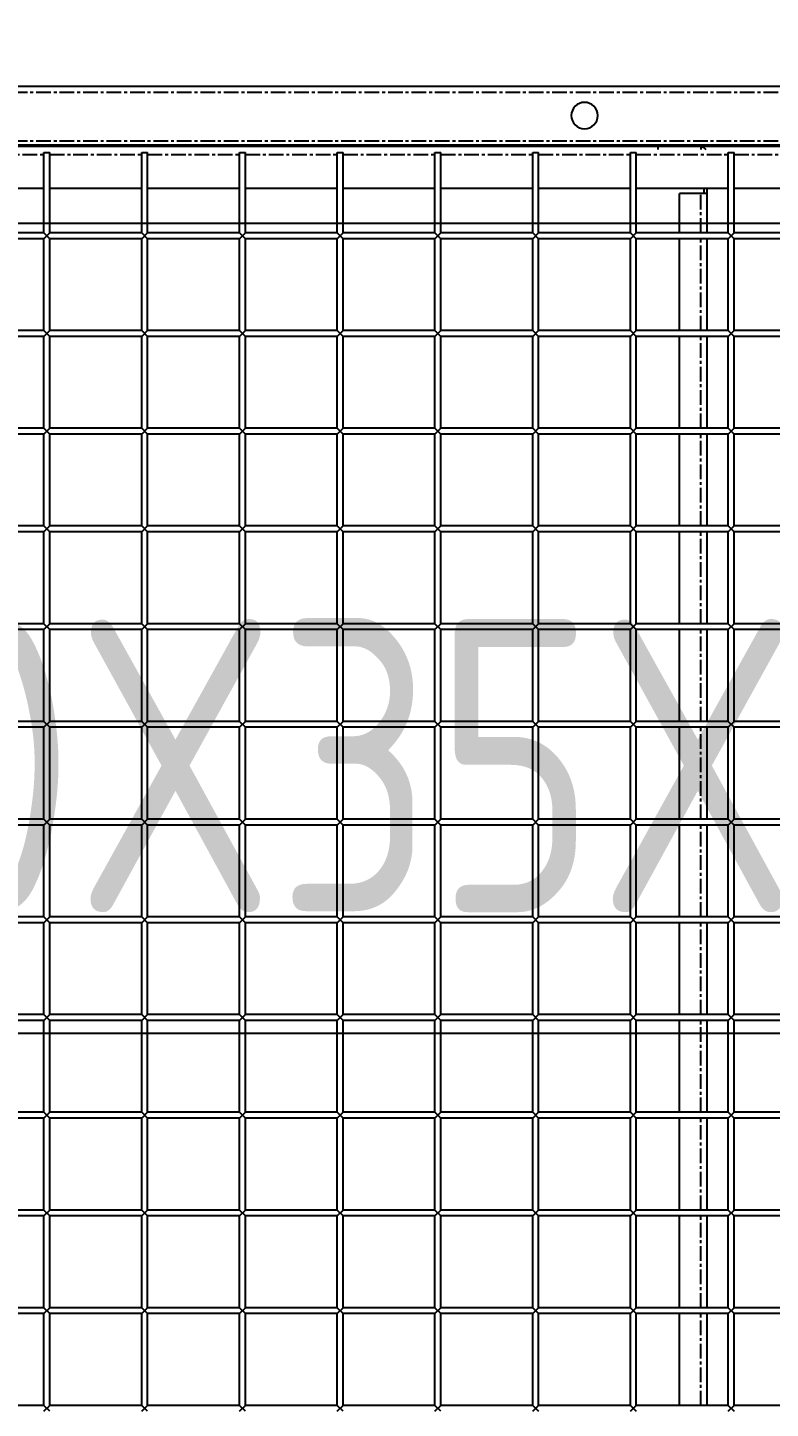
# Model space of a CAD drawing. Header units: millimetres. Extents: x -198529 to 244266, y -64 to 158464.
# Drawn here: x -172015 to -171635, y 120891 to 121597 of the extents above; entities that cross this region are included whole.
import ezdxf

# ---------------------------------------------------------------- set-up
doc = ezdxf.new("R2010")
doc.units = ezdxf.units.MM
doc.linetypes.add('CENTER', pattern=[12, 7.5, -1.5, 1.5, -1.5])
for name, color, linetype in [('0-DCC', 30, 'Continuous'), ('0-DCC-STRUC', 180, 'Continuous'), ('0-DCC-STRUC-T', 4, 'Continuous')]:
    doc.layers.add(name, color=color, linetype=linetype)
doc.styles.add('EDRI-COM', font='tssdeng.shx', dxfattribs={"width": 0.8, "bigfont": 'hztxt.shx'})

# ---------------------------------------------------------------- blocks, each defined once
blk = doc.blocks.new('DCC2850x2300(右)')
at = {"color": 0, "linetype": 'Continuous'}
for p, q in [((53808.5, -72178.48), (51160, -72178.48)), ((51160, -72209.38), (53807, -72209.38)), ((52722.5, -72209.38), (52722.5, -72210.88)), ((52683.5, -72253.48), (52683.5, -72212.38)), ((52686.5, -72212.38), (52683.5, -72212.38)), ((52686.5, -72253.48), (52686.5, -72212.38)), ((52733.5, -72253.48), (52733.5, -72212.38)), ((52736.5, -72212.38), (52733.5, -72212.38)), ((52736.5, -72253.48), (52736.5, -72212.38)), ((52783.5, -72253.48), (52783.5, -72212.38)), ((52786.5, -72212.38), (52783.5, -72212.38)), ((52786.5, -72253.48), (52786.5, -72212.38)), ((52833.5, -72253.48), (52833.5, -72212.38)), ((52836.5, -72212.38), (52833.5, -72212.38)), ((52836.5, -72253.48), (52836.5, -72212.38)), ((52883.5, -72253.48), (52883.5, -72212.38)), ((52886.5, -72212.38), (52883.5, -72212.38)), ((52886.5, -72253.48), (52886.5, -72212.38)), ((52933.5, -72253.48), (52933.5, -72212.38)), ((52936.5, -72212.38), (52933.5, -72212.38)), ((52936.5, -72253.48), (52936.5, -72212.38)), ((52983.5, -72253.48), (52983.5, -72212.38)), ((52986.5, -72212.38), (52983.5, -72212.38)), ((52986.5, -72253.48), (52986.5, -72212.38)), ((53033.5, -72253.48), (53033.5, -72212.38)), ((53036.5, -72212.38), (53033.5, -72212.38)), ((53036.5, -72253.48), (53036.5, -72212.38)), ((52636.5, -72230.88), (52683.5, -72230.88)), ((52686.5, -72230.88), (52733.5, -72230.88)), ((52697.5, -72230.88), (52697.5, -72253.48)), ((52699, -72230.88), (52699, -72233.38)), ((52736.5, -72230.88), (52783.5, -72230.88)), ((52786.5, -72230.88), (52833.5, -72230.88)), ((52836.5, -72230.88), (52883.5, -72230.88)), ((52886.5, -72230.88), (52933.5, -72230.88)), ((52936.5, -72230.88), (52983.5, -72230.88)), ((52986.5, -72230.88), (53033.5, -72230.88)), ((53036.5, -72230.88), (53083.5, -72230.88)), ((52697.5, -72233.38), (52711.5, -72233.38)), ((52711.5, -72253.48), (52711.5, -72233.38)), ((52636.5, -72253.48), (52683.5, -72253.48)), ((52686.5, -72256.48), (52683.5, -72253.48)), ((52683.5, -72256.48), (52686.5, -72253.48)), ((52686.5, -72253.48), (52733.5, -72253.48)), ((52736.5, -72256.48), (52733.5, -72253.48)), ((52733.5, -72256.48), (52736.5, -72253.48)), ((52736.5, -72253.48), (52783.5, -72253.48)), ((52786.5, -72256.48), (52783.5, -72253.48)), ((52783.5, -72256.48), (52786.5, -72253.48)), ((52786.5, -72253.48), (52833.5, -72253.48)), ((52836.5, -72256.48), (52833.5, -72253.48)), ((52833.5, -72256.48), (52836.5, -72253.48)), ((52836.5, -72253.48), (52883.5, -72253.48)), ((52886.5, -72256.48), (52883.5, -72253.48)), ((52883.5, -72256.48), (52886.5, -72253.48)), ((52886.5, -72253.48), (52933.5, -72253.48)), ((52936.5, -72256.48), (52933.5, -72253.48)), ((52933.5, -72256.48), (52936.5, -72253.48)), ((52936.5, -72253.48), (52983.5, -72253.48)), ((52986.5, -72256.48), (52983.5, -72253.48)), ((52983.5, -72256.48), (52986.5, -72253.48)), ((52986.5, -72253.48), (53033.5, -72253.48)), ((53036.5, -72256.48), (53033.5, -72253.48)), ((53033.5, -72256.48), (53036.5, -72253.48)), ((53036.5, -72253.48), (53083.5, -72253.48)), ((52636.5, -72256.48), (52683.5, -72256.48)), ((52683.5, -72303.48), (52683.5, -72256.48)), ((52686.5, -72303.48), (52686.5, -72256.48)), ((52686.5, -72256.48), (52733.5, -72256.48)), ((52697.5, -72256.48), (52697.5, -72303.48)), ((52711.5, -72303.48), (52711.5, -72256.48)), ((52733.5, -72303.48), (52733.5, -72256.48)), ((52736.5, -72303.48), (52736.5, -72256.48)), ((52736.5, -72256.48), (52783.5, -72256.48)), ((52783.5, -72303.48), (52783.5, -72256.48)), ((52786.5, -72303.48), (52786.5, -72256.48)), ((52786.5, -72256.48), (52833.5, -72256.48)), ((52833.5, -72303.48), (52833.5, -72256.48)), ((52836.5, -72303.48), (52836.5, -72256.48)), ((52836.5, -72256.48), (52883.5, -72256.48)), ((52883.5, -72303.48), (52883.5, -72256.48)), ((52886.5, -72303.48), (52886.5, -72256.48)), ((52886.5, -72256.48), (52933.5, -72256.48)), ((52933.5, -72303.48), (52933.5, -72256.48)), ((52936.5, -72303.48), (52936.5, -72256.48)), ((52936.5, -72256.48), (52983.5, -72256.48)), ((52983.5, -72303.48), (52983.5, -72256.48)), ((52986.5, -72303.48), (52986.5, -72256.48)), ((52986.5, -72256.48), (53033.5, -72256.48)), ((53033.5, -72303.48), (53033.5, -72256.48)), ((53036.5, -72303.48), (53036.5, -72256.48)), ((53036.5, -72256.48), (53083.5, -72256.48)), ((52636.5, -72303.48), (52683.5, -72303.48)), ((52636.5, -72306.48), (52683.5, -72306.48)), ((52686.5, -72306.48), (52683.5, -72303.48)), ((52683.5, -72306.48), (52686.5, -72303.48)), ((52683.5, -72353.48), (52683.5, -72306.48)), ((52686.5, -72303.48), (52733.5, -72303.48)), ((52686.5, -72353.48), (52686.5, -72306.48)), ((52686.5, -72306.48), (52733.5, -72306.48)), ((52697.5, -72306.48), (52697.5, -72353.48)), ((52711.5, -72353.48), (52711.5, -72306.48)), ((52736.5, -72306.48), (52733.5, -72303.48)), ((52733.5, -72306.48), (52736.5, -72303.48)), ((52733.5, -72353.48), (52733.5, -72306.48)), ((52736.5, -72303.48), (52783.5, -72303.48)), ((52736.5, -72353.48), (52736.5, -72306.48)), ((52736.5, -72306.48), (52783.5, -72306.48)), ((52786.5, -72306.48), (52783.5, -72303.48)), ((52783.5, -72306.48), (52786.5, -72303.48)), ((52783.5, -72353.48), (52783.5, -72306.48)), ((52786.5, -72303.48), (52833.5, -72303.48)), ((52786.5, -72353.48), (52786.5, -72306.48)), ((52786.5, -72306.48), (52833.5, -72306.48)), ((52836.5, -72306.48), (52833.5, -72303.48)), ((52833.5, -72306.48), (52836.5, -72303.48)), ((52833.5, -72353.48), (52833.5, -72306.48)), ((52836.5, -72303.48), (52883.5, -72303.48)), ((52836.5, -72353.48), (52836.5, -72306.48)), ((52836.5, -72306.48), (52883.5, -72306.48)), ((52886.5, -72306.48), (52883.5, -72303.48)), ((52883.5, -72306.48), (52886.5, -72303.48)), ((52883.5, -72353.48), (52883.5, -72306.48)), ((52886.5, -72303.48), (52933.5, -72303.48)), ((52886.5, -72353.48), (52886.5, -72306.48)), ((52886.5, -72306.48), (52933.5, -72306.48)), ((52936.5, -72306.48), (52933.5, -72303.48)), ((52933.5, -72306.48), (52936.5, -72303.48)), ((52933.5, -72353.48), (52933.5, -72306.48)), ((52936.5, -72303.48), (52983.5, -72303.48)), ((52936.5, -72353.48), (52936.5, -72306.48)), ((52936.5, -72306.48), (52983.5, -72306.48)), ((52986.5, -72306.48), (52983.5, -72303.48)), ((52983.5, -72306.48), (52986.5, -72303.48)), ((52983.5, -72353.48), (52983.5, -72306.48)), ((52986.5, -72303.48), (53033.5, -72303.48)), ((52986.5, -72353.48), (52986.5, -72306.48)), ((52986.5, -72306.48), (53033.5, -72306.48)), ((53036.5, -72306.48), (53033.5, -72303.48)), ((53033.5, -72306.48), (53036.5, -72303.48)), ((53033.5, -72353.48), (53033.5, -72306.48)), ((53036.5, -72303.48), (53083.5, -72303.48)), ((53036.5, -72353.48), (53036.5, -72306.48)), ((53036.5, -72306.48), (53083.5, -72306.48)), ((52636.5, -72353.48), (52683.5, -72353.48)), ((52636.5, -72356.48), (52683.5, -72356.48)), ((52686.5, -72356.48), (52683.5, -72353.48)), ((52683.5, -72356.48), (52686.5, -72353.48)), ((52683.5, -72403.48), (52683.5, -72356.48)), ((52686.5, -72353.48), (52733.5, -72353.48)), ((52686.5, -72403.48), (52686.5, -72356.48)), ((52686.5, -72356.48), (52733.5, -72356.48)), ((52697.5, -72356.48), (52697.5, -72403.48)), ((52711.5, -72403.48), (52711.5, -72356.48)), ((52736.5, -72356.48), (52733.5, -72353.48)), ((52733.5, -72356.48), (52736.5, -72353.48)), ((52733.5, -72403.48), (52733.5, -72356.48)), ((52736.5, -72353.48), (52783.5, -72353.48)), ((52736.5, -72403.48), (52736.5, -72356.48)), ((52736.5, -72356.48), (52783.5, -72356.48)), ((52786.5, -72356.48), (52783.5, -72353.48)), ((52783.5, -72356.48), (52786.5, -72353.48)), ((52783.5, -72403.48), (52783.5, -72356.48)), ((52786.5, -72353.48), (52833.5, -72353.48)), ((52786.5, -72403.48), (52786.5, -72356.48)), ((52786.5, -72356.48), (52833.5, -72356.48)), ((52836.5, -72356.48), (52833.5, -72353.48)), ((52833.5, -72356.48), (52836.5, -72353.48)), ((52833.5, -72403.48), (52833.5, -72356.48)), ((52836.5, -72353.48), (52883.5, -72353.48)), ((52836.5, -72403.48), (52836.5, -72356.48)), ((52836.5, -72356.48), (52883.5, -72356.48)), ((52886.5, -72356.48), (52883.5, -72353.48)), ((52883.5, -72356.48), (52886.5, -72353.48)), ((52883.5, -72403.48), (52883.5, -72356.48)), ((52886.5, -72353.48), (52933.5, -72353.48)), ((52886.5, -72403.48), (52886.5, -72356.48)), ((52886.5, -72356.48), (52933.5, -72356.48)), ((52936.5, -72356.48), (52933.5, -72353.48)), ((52933.5, -72356.48), (52936.5, -72353.48)), ((52933.5, -72403.48), (52933.5, -72356.48)), ((52936.5, -72353.48), (52983.5, -72353.48)), ((52936.5, -72403.48), (52936.5, -72356.48)), ((52936.5, -72356.48), (52983.5, -72356.48)), ((52986.5, -72356.48), (52983.5, -72353.48)), ((52983.5, -72356.48), (52986.5, -72353.48)), ((52983.5, -72403.48), (52983.5, -72356.48)), ((52986.5, -72353.48), (53033.5, -72353.48)), ((52986.5, -72403.48), (52986.5, -72356.48)), ((52986.5, -72356.48), (53033.5, -72356.48)), ((53036.5, -72356.48), (53033.5, -72353.48)), ((53033.5, -72356.48), (53036.5, -72353.48)), ((53033.5, -72403.48), (53033.5, -72356.48)), ((53036.5, -72353.48), (53083.5, -72353.48)), ((53036.5, -72403.48), (53036.5, -72356.48)), ((53036.5, -72356.48), (53083.5, -72356.48)), ((52636.5, -72403.48), (52683.5, -72403.48)), ((52636.5, -72406.48), (52683.5, -72406.48)), ((52686.5, -72406.48), (52683.5, -72403.48)), ((52683.5, -72406.48), (52686.5, -72403.48)), ((52683.5, -72453.48), (52683.5, -72406.48)), ((52686.5, -72403.48), (52733.5, -72403.48)), ((52686.5, -72453.48), (52686.5, -72406.48)), ((52686.5, -72406.48), (52733.5, -72406.48)), ((52697.5, -72406.48), (52697.5, -72453.48)), ((52711.5, -72453.48), (52711.5, -72406.48)), ((52736.5, -72406.48), (52733.5, -72403.48)), ((52733.5, -72406.48), (52736.5, -72403.48)), ((52733.5, -72453.48), (52733.5, -72406.48)), ((52736.5, -72403.48), (52783.5, -72403.48)), ((52736.5, -72453.48), (52736.5, -72406.48)), ((52736.5, -72406.48), (52783.5, -72406.48)), ((52786.5, -72406.48), (52783.5, -72403.48)), ((52783.5, -72406.48), (52786.5, -72403.48)), ((52783.5, -72453.48), (52783.5, -72406.48)), ((52786.5, -72403.48), (52833.5, -72403.48)), ((52786.5, -72453.48), (52786.5, -72406.48)), ((52786.5, -72406.48), (52833.5, -72406.48)), ((52836.5, -72406.48), (52833.5, -72403.48)), ((52833.5, -72406.48), (52836.5, -72403.48)), ((52833.5, -72453.48), (52833.5, -72406.48)), ((52836.5, -72403.48), (52883.5, -72403.48)), ((52836.5, -72453.48), (52836.5, -72406.48)), ((52836.5, -72406.48), (52883.5, -72406.48)), ((52886.5, -72406.48), (52883.5, -72403.48)), ((52883.5, -72406.48), (52886.5, -72403.48)), ((52883.5, -72453.48), (52883.5, -72406.48)), ((52886.5, -72403.48), (52933.5, -72403.48)), ((52886.5, -72453.48), (52886.5, -72406.48)), ((52886.5, -72406.48), (52933.5, -72406.48)), ((52936.5, -72406.48), (52933.5, -72403.48)), ((52933.5, -72406.48), (52936.5, -72403.48)), ((52933.5, -72453.48), (52933.5, -72406.48)), ((52936.5, -72403.48), (52983.5, -72403.48)), ((52936.5, -72453.48), (52936.5, -72406.48)), ((52936.5, -72406.48), (52983.5, -72406.48)), ((52986.5, -72406.48), (52983.5, -72403.48)), ((52983.5, -72406.48), (52986.5, -72403.48)), ((52983.5, -72453.48), (52983.5, -72406.48)), ((52986.5, -72403.48), (53033.5, -72403.48)), ((52986.5, -72453.48), (52986.5, -72406.48)), ((52986.5, -72406.48), (53033.5, -72406.48)), ((53036.5, -72406.48), (53033.5, -72403.48)), ((53033.5, -72406.48), (53036.5, -72403.48)), ((53033.5, -72453.48), (53033.5, -72406.48)), ((53036.5, -72403.48), (53083.5, -72403.48)), ((53036.5, -72453.48), (53036.5, -72406.48)), ((53036.5, -72406.48), (53083.5, -72406.48)), ((52636.5, -72453.48), (52683.5, -72453.48)), ((52636.5, -72456.48), (52683.5, -72456.48)), ((52686.5, -72456.48), (52683.5, -72453.48)), ((52683.5, -72456.48), (52686.5, -72453.48)), ((52683.5, -72503.48), (52683.5, -72456.48)), ((52686.5, -72453.48), (52733.5, -72453.48)), ((52686.5, -72503.48), (52686.5, -72456.48)), ((52686.5, -72456.48), (52733.5, -72456.48)), ((52697.5, -72456.48), (52697.5, -72503.48)), ((52711.5, -72503.48), (52711.5, -72456.48)), ((52736.5, -72456.48), (52733.5, -72453.48)), ((52733.5, -72456.48), (52736.5, -72453.48)), ((52733.5, -72503.48), (52733.5, -72456.48)), ((52736.5, -72453.48), (52783.5, -72453.48)), ((52736.5, -72503.48), (52736.5, -72456.48)), ((52736.5, -72456.48), (52783.5, -72456.48)), ((52786.5, -72456.48), (52783.5, -72453.48)), ((52783.5, -72456.48), (52786.5, -72453.48)), ((52783.5, -72503.48), (52783.5, -72456.48)), ((52786.5, -72453.48), (52833.5, -72453.48)), ((52786.5, -72503.48), (52786.5, -72456.48)), ((52786.5, -72456.48), (52833.5, -72456.48)), ((52836.5, -72456.48), (52833.5, -72453.48)), ((52833.5, -72456.48), (52836.5, -72453.48)), ((52833.5, -72503.48), (52833.5, -72456.48)), ((52836.5, -72453.48), (52883.5, -72453.48)), ((52836.5, -72503.48), (52836.5, -72456.48)), ((52836.5, -72456.48), (52883.5, -72456.48)), ((52886.5, -72456.48), (52883.5, -72453.48)), ((52883.5, -72456.48), (52886.5, -72453.48)), ((52883.5, -72503.48), (52883.5, -72456.48)), ((52886.5, -72453.48), (52933.5, -72453.48)), ((52886.5, -72503.48), (52886.5, -72456.48)), ((52886.5, -72456.48), (52933.5, -72456.48)), ((52936.5, -72456.48), (52933.5, -72453.48)), ((52933.5, -72456.48), (52936.5, -72453.48)), ((52933.5, -72503.48), (52933.5, -72456.48)), ((52936.5, -72453.48), (52983.5, -72453.48)), ((52936.5, -72503.48), (52936.5, -72456.48)), ((52936.5, -72456.48), (52983.5, -72456.48)), ((52986.5, -72456.48), (52983.5, -72453.48)), ((52983.5, -72456.48), (52986.5, -72453.48)), ((52983.5, -72503.48), (52983.5, -72456.48)), ((52986.5, -72453.48), (53033.5, -72453.48)), ((52986.5, -72503.48), (52986.5, -72456.48)), ((52986.5, -72456.48), (53033.5, -72456.48)), ((53036.5, -72456.48), (53033.5, -72453.48)), ((53033.5, -72456.48), (53036.5, -72453.48)), ((53033.5, -72503.48), (53033.5, -72456.48)), ((53036.5, -72453.48), (53083.5, -72453.48)), ((53036.5, -72503.48), (53036.5, -72456.48)), ((53036.5, -72456.48), (53083.5, -72456.48)), ((52636.5, -72503.48), (52683.5, -72503.48)), ((52636.5, -72506.48), (52683.5, -72506.48)), ((52686.5, -72506.48), (52683.5, -72503.48)), ((52683.5, -72506.48), (52686.5, -72503.48)), ((52683.5, -72553.48), (52683.5, -72506.48)), ((52686.5, -72503.48), (52733.5, -72503.48)), ((52686.5, -72553.48), (52686.5, -72506.48)), ((52686.5, -72506.48), (52733.5, -72506.48)), ((52697.5, -72506.48), (52697.5, -72553.48)), ((52711.5, -72553.48), (52711.5, -72506.48)), ((52736.5, -72506.48), (52733.5, -72503.48)), ((52733.5, -72506.48), (52736.5, -72503.48)), ((52733.5, -72553.48), (52733.5, -72506.48)), ((52736.5, -72503.48), (52783.5, -72503.48)), ((52736.5, -72553.48), (52736.5, -72506.48)), ((52736.5, -72506.48), (52783.5, -72506.48)), ((52786.5, -72506.48), (52783.5, -72503.48)), ((52783.5, -72506.48), (52786.5, -72503.48)), ((52783.5, -72553.48), (52783.5, -72506.48)), ((52786.5, -72503.48), (52833.5, -72503.48)), ((52786.5, -72553.48), (52786.5, -72506.48)), ((52786.5, -72506.48), (52833.5, -72506.48)), ((52836.5, -72506.48), (52833.5, -72503.48)), ((52833.5, -72506.48), (52836.5, -72503.48)), ((52833.5, -72553.48), (52833.5, -72506.48)), ((52836.5, -72503.48), (52883.5, -72503.48)), ((52836.5, -72553.48), (52836.5, -72506.48)), ((52836.5, -72506.48), (52883.5, -72506.48)), ((52886.5, -72506.48), (52883.5, -72503.48)), ((52883.5, -72506.48), (52886.5, -72503.48)), ((52883.5, -72553.48), (52883.5, -72506.48)), ((52886.5, -72503.48), (52933.5, -72503.48)), ((52886.5, -72553.48), (52886.5, -72506.48)), ((52886.5, -72506.48), (52933.5, -72506.48)), ((52936.5, -72506.48), (52933.5, -72503.48)), ((52933.5, -72506.48), (52936.5, -72503.48)), ((52933.5, -72553.48), (52933.5, -72506.48)), ((52936.5, -72503.48), (52983.5, -72503.48)), ((52936.5, -72553.48), (52936.5, -72506.48)), ((52936.5, -72506.48), (52983.5, -72506.48)), ((52986.5, -72506.48), (52983.5, -72503.48)), ((52983.5, -72506.48), (52986.5, -72503.48)), ((52983.5, -72553.48), (52983.5, -72506.48)), ((52986.5, -72503.48), (53033.5, -72503.48)), ((52986.5, -72553.48), (52986.5, -72506.48)), ((52986.5, -72506.48), (53033.5, -72506.48)), ((53036.5, -72506.48), (53033.5, -72503.48)), ((53033.5, -72506.48), (53036.5, -72503.48)), ((53033.5, -72553.48), (53033.5, -72506.48)), ((53036.5, -72503.48), (53083.5, -72503.48)), ((53036.5, -72553.48), (53036.5, -72506.48)), ((53036.5, -72506.48), (53083.5, -72506.48)), ((52636.5, -72553.48), (52683.5, -72553.48)), ((52636.5, -72556.48), (52683.5, -72556.48)), ((52686.5, -72556.48), (52683.5, -72553.48)), ((52683.5, -72556.48), (52686.5, -72553.48)), ((52683.5, -72603.48), (52683.5, -72556.48)), ((52686.5, -72553.48), (52733.5, -72553.48)), ((52686.5, -72603.48), (52686.5, -72556.48)), ((52686.5, -72556.48), (52733.5, -72556.48)), ((52697.5, -72556.48), (52697.5, -72603.48)), ((52711.5, -72603.48), (52711.5, -72556.48)), ((52736.5, -72556.48), (52733.5, -72553.48)), ((52733.5, -72556.48), (52736.5, -72553.48)), ((52733.5, -72603.48), (52733.5, -72556.48)), ((52736.5, -72553.48), (52783.5, -72553.48)), ((52736.5, -72603.48), (52736.5, -72556.48)), ((52736.5, -72556.48), (52783.5, -72556.48)), ((52786.5, -72556.48), (52783.5, -72553.48)), ((52783.5, -72556.48), (52786.5, -72553.48)), ((52783.5, -72603.48), (52783.5, -72556.48)), ((52786.5, -72553.48), (52833.5, -72553.48)), ((52786.5, -72603.48), (52786.5, -72556.48)), ((52786.5, -72556.48), (52833.5, -72556.48)), ((52836.5, -72556.48), (52833.5, -72553.48)), ((52833.5, -72556.48), (52836.5, -72553.48)), ((52833.5, -72603.48), (52833.5, -72556.48)), ((52836.5, -72553.48), (52883.5, -72553.48)), ((52836.5, -72603.48), (52836.5, -72556.48)), ((52836.5, -72556.48), (52883.5, -72556.48)), ((52886.5, -72556.48), (52883.5, -72553.48)), ((52883.5, -72556.48), (52886.5, -72553.48)), ((52883.5, -72603.48), (52883.5, -72556.48)), ((52886.5, -72553.48), (52933.5, -72553.48)), ((52886.5, -72603.48), (52886.5, -72556.48)), ((52886.5, -72556.48), (52933.5, -72556.48)), ((52936.5, -72556.48), (52933.5, -72553.48)), ((52933.5, -72556.48), (52936.5, -72553.48)), ((52933.5, -72603.48), (52933.5, -72556.48)), ((52936.5, -72553.48), (52983.5, -72553.48)), ((52936.5, -72603.48), (52936.5, -72556.48)), ((52936.5, -72556.48), (52983.5, -72556.48)), ((52986.5, -72556.48), (52983.5, -72553.48)), ((52983.5, -72556.48), (52986.5, -72553.48)), ((52983.5, -72603.48), (52983.5, -72556.48)), ((52986.5, -72553.48), (53033.5, -72553.48)), ((52986.5, -72603.48), (52986.5, -72556.48)), ((52986.5, -72556.48), (53033.5, -72556.48)), ((53036.5, -72556.48), (53033.5, -72553.48)), ((53033.5, -72556.48), (53036.5, -72553.48)), ((53033.5, -72603.48), (53033.5, -72556.48)), ((53036.5, -72553.48), (53083.5, -72553.48)), ((53036.5, -72603.48), (53036.5, -72556.48)), ((53036.5, -72556.48), (53083.5, -72556.48)), ((52636.5, -72603.48), (52683.5, -72603.48)), ((52636.5, -72606.48), (52683.5, -72606.48)), ((52686.5, -72606.48), (52683.5, -72603.48)), ((52683.5, -72606.48), (52686.5, -72603.48)), ((52683.5, -72653.48), (52683.5, -72606.48)), ((52686.5, -72603.48), (52733.5, -72603.48)), ((52686.5, -72653.48), (52686.5, -72606.48)), ((52686.5, -72606.48), (52733.5, -72606.48)), ((52697.5, -72606.48), (52697.5, -72653.48)), ((52711.5, -72653.48), (52711.5, -72606.48)), ((52736.5, -72606.48), (52733.5, -72603.48)), ((52733.5, -72606.48), (52736.5, -72603.48)), ((52733.5, -72653.48), (52733.5, -72606.48)), ((52736.5, -72603.48), (52783.5, -72603.48)), ((52736.5, -72653.48), (52736.5, -72606.48)), ((52736.5, -72606.48), (52783.5, -72606.48)), ((52786.5, -72606.48), (52783.5, -72603.48)), ((52783.5, -72606.48), (52786.5, -72603.48)), ((52783.5, -72653.48), (52783.5, -72606.48)), ((52786.5, -72603.48), (52833.5, -72603.48)), ((52786.5, -72653.48), (52786.5, -72606.48)), ((52786.5, -72606.48), (52833.5, -72606.48)), ((52836.5, -72606.48), (52833.5, -72603.48)), ((52833.5, -72606.48), (52836.5, -72603.48)), ((52833.5, -72653.48), (52833.5, -72606.48)), ((52836.5, -72603.48), (52883.5, -72603.48)), ((52836.5, -72653.48), (52836.5, -72606.48)), ((52836.5, -72606.48), (52883.5, -72606.48)), ((52886.5, -72606.48), (52883.5, -72603.48)), ((52883.5, -72606.48), (52886.5, -72603.48)), ((52883.5, -72653.48), (52883.5, -72606.48)), ((52886.5, -72603.48), (52933.5, -72603.48)), ((52886.5, -72653.48), (52886.5, -72606.48)), ((52886.5, -72606.48), (52933.5, -72606.48)), ((52936.5, -72606.48), (52933.5, -72603.48)), ((52933.5, -72606.48), (52936.5, -72603.48)), ((52933.5, -72653.48), (52933.5, -72606.48)), ((52936.5, -72603.48), (52983.5, -72603.48)), ((52936.5, -72653.48), (52936.5, -72606.48)), ((52936.5, -72606.48), (52983.5, -72606.48)), ((52986.5, -72606.48), (52983.5, -72603.48)), ((52983.5, -72606.48), (52986.5, -72603.48)), ((52983.5, -72653.48), (52983.5, -72606.48)), ((52986.5, -72603.48), (53033.5, -72603.48)), ((52986.5, -72653.48), (52986.5, -72606.48)), ((52986.5, -72606.48), (53033.5, -72606.48)), ((53036.5, -72606.48), (53033.5, -72603.48)), ((53033.5, -72606.48), (53036.5, -72603.48)), ((53033.5, -72653.48), (53033.5, -72606.48)), ((53036.5, -72603.48), (53083.5, -72603.48)), ((53036.5, -72653.48), (53036.5, -72606.48)), ((53036.5, -72606.48), (53083.5, -72606.48)), ((52636.5, -72653.48), (52683.5, -72653.48)), ((52686.5, -72656.48), (52683.5, -72653.48)), ((52683.5, -72656.48), (52686.5, -72653.48)), ((52686.5, -72653.48), (52733.5, -72653.48)), ((52736.5, -72656.48), (52733.5, -72653.48)), ((52733.5, -72656.48), (52736.5, -72653.48)), ((52736.5, -72653.48), (52783.5, -72653.48)), ((52786.5, -72656.48), (52783.5, -72653.48)), ((52783.5, -72656.48), (52786.5, -72653.48)), ((52786.5, -72653.48), (52833.5, -72653.48)), ((52836.5, -72656.48), (52833.5, -72653.48)), ((52833.5, -72656.48), (52836.5, -72653.48)), ((52836.5, -72653.48), (52883.5, -72653.48)), ((52886.5, -72656.48), (52883.5, -72653.48)), ((52883.5, -72656.48), (52886.5, -72653.48)), ((52886.5, -72653.48), (52933.5, -72653.48)), ((52936.5, -72656.48), (52933.5, -72653.48)), ((52933.5, -72656.48), (52936.5, -72653.48)), ((52936.5, -72653.48), (52983.5, -72653.48)), ((52986.5, -72656.48), (52983.5, -72653.48)), ((52983.5, -72656.48), (52986.5, -72653.48)), ((52986.5, -72653.48), (53033.5, -72653.48)), ((53036.5, -72656.48), (53033.5, -72653.48)), ((53033.5, -72656.48), (53036.5, -72653.48)), ((53036.5, -72653.48), (53083.5, -72653.48)), ((52636.5, -72656.48), (52683.5, -72656.48)), ((52683.5, -72703.48), (52683.5, -72656.48)), ((52686.5, -72703.48), (52686.5, -72656.48)), ((52686.5, -72656.48), (52733.5, -72656.48)), ((52697.5, -72656.48), (52697.5, -72703.48)), ((52711.5, -72703.48), (52711.5, -72656.48)), ((52733.5, -72703.48), (52733.5, -72656.48)), ((52736.5, -72703.48), (52736.5, -72656.48)), ((52736.5, -72656.48), (52783.5, -72656.48)), ((52783.5, -72703.48), (52783.5, -72656.48)), ((52786.5, -72703.48), (52786.5, -72656.48)), ((52786.5, -72656.48), (52833.5, -72656.48)), ((52833.5, -72703.48), (52833.5, -72656.48)), ((52836.5, -72703.48), (52836.5, -72656.48)), ((52836.5, -72656.48), (52883.5, -72656.48)), ((52883.5, -72703.48), (52883.5, -72656.48)), ((52886.5, -72703.48), (52886.5, -72656.48)), ((52886.5, -72656.48), (52933.5, -72656.48)), ((52933.5, -72703.48), (52933.5, -72656.48)), ((52936.5, -72703.48), (52936.5, -72656.48)), ((52936.5, -72656.48), (52983.5, -72656.48)), ((52983.5, -72703.48), (52983.5, -72656.48)), ((52986.5, -72703.48), (52986.5, -72656.48)), ((52986.5, -72656.48), (53033.5, -72656.48)), ((53033.5, -72703.48), (53033.5, -72656.48)), ((53036.5, -72703.48), (53036.5, -72656.48)), ((53036.5, -72656.48), (53083.5, -72656.48)), ((52636.5, -72703.48), (52683.5, -72703.48)), ((52686.5, -72706.48), (52683.5, -72703.48)), ((52683.5, -72706.48), (52686.5, -72703.48)), ((52686.5, -72703.48), (52733.5, -72703.48)), ((52736.5, -72706.48), (52733.5, -72703.48)), ((52733.5, -72706.48), (52736.5, -72703.48)), ((52736.5, -72703.48), (52783.5, -72703.48)), ((52786.5, -72706.48), (52783.5, -72703.48)), ((52783.5, -72706.48), (52786.5, -72703.48)), ((52786.5, -72703.48), (52833.5, -72703.48)), ((52836.5, -72706.48), (52833.5, -72703.48)), ((52833.5, -72706.48), (52836.5, -72703.48)), ((52836.5, -72703.48), (52883.5, -72703.48)), ((52886.5, -72706.48), (52883.5, -72703.48)), ((52883.5, -72706.48), (52886.5, -72703.48)), ((52886.5, -72703.48), (52933.5, -72703.48)), ((52936.5, -72706.48), (52933.5, -72703.48)), ((52933.5, -72706.48), (52936.5, -72703.48)), ((52936.5, -72703.48), (52983.5, -72703.48)), ((52986.5, -72706.48), (52983.5, -72703.48)), ((52983.5, -72706.48), (52986.5, -72703.48)), ((52986.5, -72703.48), (53033.5, -72703.48)), ((53036.5, -72706.48), (53033.5, -72703.48)), ((53033.5, -72706.48), (53036.5, -72703.48)), ((53036.5, -72703.48), (53083.5, -72703.48)), ((52636.5, -72706.48), (52683.5, -72706.48)), ((52683.5, -72753.48), (52683.5, -72706.48)), ((52686.5, -72753.48), (52686.5, -72706.48)), ((52686.5, -72706.48), (52733.5, -72706.48)), ((52697.5, -72706.48), (52697.5, -72753.48)), ((52711.5, -72753.48), (52711.5, -72706.48)), ((52733.5, -72753.48), (52733.5, -72706.48)), ((52736.5, -72753.48), (52736.5, -72706.48)), ((52736.5, -72706.48), (52783.5, -72706.48)), ((52783.5, -72753.48), (52783.5, -72706.48)), ((52786.5, -72753.48), (52786.5, -72706.48)), ((52786.5, -72706.48), (52833.5, -72706.48)), ((52833.5, -72753.48), (52833.5, -72706.48)), ((52836.5, -72753.48), (52836.5, -72706.48)), ((52836.5, -72706.48), (52883.5, -72706.48)), ((52883.5, -72753.48), (52883.5, -72706.48)), ((52886.5, -72753.48), (52886.5, -72706.48)), ((52886.5, -72706.48), (52933.5, -72706.48)), ((52933.5, -72753.48), (52933.5, -72706.48)), ((52936.5, -72753.48), (52936.5, -72706.48)), ((52936.5, -72706.48), (52983.5, -72706.48)), ((52983.5, -72753.48), (52983.5, -72706.48)), ((52986.5, -72753.48), (52986.5, -72706.48)), ((52986.5, -72706.48), (53033.5, -72706.48)), ((53033.5, -72753.48), (53033.5, -72706.48)), ((53036.5, -72753.48), (53036.5, -72706.48)), ((53036.5, -72706.48), (53083.5, -72706.48)), ((52636.5, -72753.48), (52683.5, -72753.48)), ((52686.5, -72756.48), (52683.5, -72753.48)), ((52686.5, -72753.48), (52683.5, -72756.48)), ((52686.5, -72753.48), (52733.5, -72753.48)), ((52736.5, -72756.48), (52733.5, -72753.48)), ((52733.5, -72756.48), (52736.5, -72753.48)), ((52736.5, -72753.48), (52783.5, -72753.48)), ((52786.5, -72756.48), (52783.5, -72753.48)), ((52783.5, -72756.48), (52786.5, -72753.48)), ((52786.5, -72753.48), (52833.5, -72753.48)), ((52836.5, -72756.48), (52833.5, -72753.48)), ((52833.5, -72756.48), (52836.5, -72753.48)), ((52836.5, -72753.48), (52883.5, -72753.48)), ((52886.5, -72756.48), (52883.5, -72753.48)), ((52883.5, -72756.48), (52886.5, -72753.48)), ((52886.5, -72753.48), (52933.5, -72753.48)), ((52936.5, -72756.48), (52933.5, -72753.48)), ((52933.5, -72756.48), (52936.5, -72753.48)), ((52936.5, -72753.48), (52983.5, -72753.48)), ((52986.5, -72756.48), (52983.5, -72753.48)), ((52983.5, -72756.48), (52986.5, -72753.48)), ((52986.5, -72753.48), (53033.5, -72753.48)), ((53036.5, -72756.48), (53033.5, -72753.48)), ((53033.5, -72756.48), (53036.5, -72753.48)), ((53036.5, -72753.48), (53083.5, -72753.48)), ((52636.5, -72756.48), (52683.5, -72756.48)), ((52683.5, -72803.48), (52683.5, -72756.48)), ((52686.5, -72803.48), (52686.5, -72756.48)), ((52686.5, -72756.48), (52733.5, -72756.48)), ((52697.5, -72756.48), (52697.5, -72803.48)), ((52711.5, -72803.48), (52711.5, -72756.48)), ((52733.5, -72803.48), (52733.5, -72756.48)), ((52736.5, -72803.48), (52736.5, -72756.48)), ((52736.5, -72756.48), (52783.5, -72756.48)), ((52783.5, -72803.48), (52783.5, -72756.48)), ((52786.5, -72803.48), (52786.5, -72756.48)), ((52786.5, -72756.48), (52833.5, -72756.48)), ((52833.5, -72803.48), (52833.5, -72756.48)), ((52836.5, -72803.48), (52836.5, -72756.48)), ((52836.5, -72756.48), (52883.5, -72756.48)), ((52883.5, -72803.48), (52883.5, -72756.48)), ((52886.5, -72803.48), (52886.5, -72756.48)), ((52886.5, -72756.48), (52933.5, -72756.48)), ((52933.5, -72803.48), (52933.5, -72756.48)), ((52936.5, -72803.48), (52936.5, -72756.48)), ((52936.5, -72756.48), (52983.5, -72756.48)), ((52983.5, -72803.48), (52983.5, -72756.48)), ((52986.5, -72803.48), (52986.5, -72756.48)), ((52986.5, -72756.48), (53033.5, -72756.48)), ((53033.5, -72803.48), (53033.5, -72756.48)), ((53036.5, -72803.48), (53036.5, -72756.48)), ((53036.5, -72756.48), (53083.5, -72756.48)), ((52636.5, -72803.48), (52683.5, -72803.48)), ((52686.5, -72806.48), (52683.5, -72803.48)), ((52686.5, -72803.48), (52683.5, -72806.48)), ((52686.5, -72803.48), (52733.5, -72803.48)), ((52736.5, -72806.48), (52733.5, -72803.48)), ((52736.5, -72803.48), (52733.5, -72806.48)), ((52736.5, -72803.48), (52783.5, -72803.48)), ((52786.5, -72806.48), (52783.5, -72803.48)), ((52783.5, -72806.48), (52786.5, -72803.48)), ((52786.5, -72803.48), (52833.5, -72803.48)), ((52836.5, -72806.48), (52833.5, -72803.48)), ((52833.5, -72806.48), (52836.5, -72803.48)), ((52836.5, -72803.48), (52883.5, -72803.48)), ((52886.5, -72806.48), (52883.5, -72803.48)), ((52883.5, -72806.48), (52886.5, -72803.48)), ((52886.5, -72803.48), (52933.5, -72803.48)), ((52936.5, -72806.48), (52933.5, -72803.48)), ((52933.5, -72806.48), (52936.5, -72803.48)), ((52936.5, -72803.48), (52983.5, -72803.48)), ((52986.5, -72806.48), (52983.5, -72803.48)), ((52983.5, -72806.48), (52986.5, -72803.48)), ((52986.5, -72803.48), (53033.5, -72803.48)), ((53036.5, -72806.48), (53033.5, -72803.48)), ((53033.5, -72806.48), (53036.5, -72803.48)), ((53036.5, -72803.48), (53083.5, -72803.48)), ((52636.5, -72806.48), (52683.5, -72806.48)), ((52683.5, -72853.48), (52683.5, -72806.48)), ((52686.5, -72853.48), (52686.5, -72806.48)), ((52686.5, -72806.48), (52733.5, -72806.48)), ((52697.5, -72806.48), (52697.5, -72853.48)), ((52711.5, -72853.48), (52711.5, -72806.48)), ((52733.5, -72853.48), (52733.5, -72806.48)), ((52736.5, -72853.48), (52736.5, -72806.48)), ((52736.5, -72806.48), (52783.5, -72806.48)), ((52783.5, -72853.48), (52783.5, -72806.48)), ((52786.5, -72853.48), (52786.5, -72806.48)), ((52786.5, -72806.48), (52833.5, -72806.48)), ((52833.5, -72853.48), (52833.5, -72806.48)), ((52836.5, -72853.48), (52836.5, -72806.48)), ((52836.5, -72806.48), (52883.5, -72806.48)), ((52883.5, -72853.48), (52883.5, -72806.48)), ((52886.5, -72853.48), (52886.5, -72806.48)), ((52886.5, -72806.48), (52933.5, -72806.48)), ((52933.5, -72853.48), (52933.5, -72806.48)), ((52936.5, -72853.48), (52936.5, -72806.48)), ((52936.5, -72806.48), (52983.5, -72806.48)), ((52983.5, -72853.48), (52983.5, -72806.48)), ((52986.5, -72853.48), (52986.5, -72806.48)), ((52986.5, -72806.48), (53033.5, -72806.48)), ((53033.5, -72853.48), (53033.5, -72806.48)), ((53036.5, -72853.48), (53036.5, -72806.48)), ((53036.5, -72806.48), (53083.5, -72806.48)), ((52636.5, -72853.48), (52683.5, -72853.48)), ((52686.5, -72856.48), (52683.5, -72853.48)), ((52686.5, -72853.48), (52683.5, -72856.48)), ((52686.5, -72853.48), (52733.5, -72853.48)), ((52736.5, -72856.48), (52733.5, -72853.48)), ((52736.5, -72853.48), (52733.5, -72856.48)), ((52736.5, -72853.48), (52783.5, -72853.48)), ((52786.5, -72856.48), (52783.5, -72853.48)), ((52786.5, -72853.48), (52783.5, -72856.48)), ((52786.5, -72853.48), (52833.5, -72853.48)), ((52836.5, -72856.48), (52833.5, -72853.48)), ((52833.5, -72856.48), (52836.5, -72853.48)), ((52836.5, -72853.48), (52883.5, -72853.48)), ((52886.5, -72856.48), (52883.5, -72853.48)), ((52883.5, -72856.48), (52886.5, -72853.48)), ((52886.5, -72853.48), (52933.5, -72853.48)), ((52936.5, -72856.48), (52933.5, -72853.48)), ((52933.5, -72856.48), (52936.5, -72853.48)), ((52936.5, -72853.48), (52983.5, -72853.48)), ((52986.5, -72856.48), (52983.5, -72853.48)), ((52983.5, -72856.48), (52986.5, -72853.48)), ((52986.5, -72853.48), (53033.5, -72853.48)), ((53036.5, -72856.48), (53033.5, -72853.48)), ((53033.5, -72856.48), (53036.5, -72853.48)), ((53036.5, -72853.48), (53083.5, -72853.48))]:
    blk.add_line(p, q, dxfattribs=at)
at = {"color": 0, "linetype": 'CENTER'}
for p, q in [((53808.5, -72181.48), (51160, -72181.48)), ((53808.5, -72206.38), (51160, -72206.38)), ((52700.5, -72209.38), (52700.5, -72210.88)), ((52683.5, -72213.38), (52636.5, -72213.38)), ((52733.5, -72213.38), (52686.5, -72213.38)), ((52783.5, -72213.38), (52736.5, -72213.38)), ((52833.5, -72213.38), (52786.5, -72213.38)), ((52883.5, -72213.38), (52836.5, -72213.38)), ((52933.5, -72213.38), (52886.5, -72213.38)), ((52983.5, -72213.38), (52936.5, -72213.38)), ((53033.5, -72213.38), (52986.5, -72213.38)), ((53083.5, -72213.38), (53036.5, -72213.38)), ((52700.5, -72253.48), (52700.5, -72233.38)), ((52700.5, -72303.48), (52700.5, -72256.48)), ((52700.5, -72353.48), (52700.5, -72306.48)), ((52700.5, -72403.48), (52700.5, -72356.48)), ((52700.5, -72453.48), (52700.5, -72406.48)), ((52700.5, -72503.48), (52700.5, -72456.48)), ((52700.5, -72553.48), (52700.5, -72506.48)), ((52700.5, -72603.48), (52700.5, -72556.48)), ((52700.5, -72653.48), (52700.5, -72606.48)), ((52700.5, -72703.48), (52700.5, -72656.48)), ((52700.5, -72753.48), (52700.5, -72706.48)), ((52700.5, -72803.48), (52700.5, -72756.48)), ((52700.5, -72853.48), (52700.5, -72806.48))]:
    blk.add_line(p, q, dxfattribs=at)
at = {"color": 0, "linetype": 'Continuous'}
blk.add_circle((52760, -72193.48), 6.75, dxfattribs=at)
blk.add_arc((52700.5, -72212.38), 3, 90, 150, dxfattribs=at)

msp = doc.modelspace()

# ---------------------------------------------------------------- linework, layer by layer
at = {"layer": '0-DCC-STRUC'}
for points in [[(-173070.77, 121497.01), (-167070.04, 121496.97), (-167070.04, 121696.97), (-173070.77, 121697.01)], [(-173070.77, 121537.01), (-167070.04, 121536.97), (-167070.04, 121656.97), (-173070.77, 121657.01)]]:
    msp.add_lwpolyline(points, close=True, dxfattribs=at)
at = {"layer": '0-DCC-STRUC-T'}
msp.add_line((-172615.34, 121082.48), (-171212.6, 121082.48), dxfattribs=at)

# ---------------------------------------------------------------- block references
at = {"layer": '0-DCC', "xscale": -1}
msp.add_blockref('DCC2850x2300(右)', (-118970.54, 193745.49), dxfattribs=at)

# ---------------------------------------------------------------- texts
at = {"layer": '0-DCC-STRUC-T', "style": 'EDRI-COM', "width": 0.8}
msp.add_text('C200X100X35X3.0', height=150, dxfattribs=at).set_placement((-172626.05, 121144.41))

doc.saveas('drawing.dxf')
